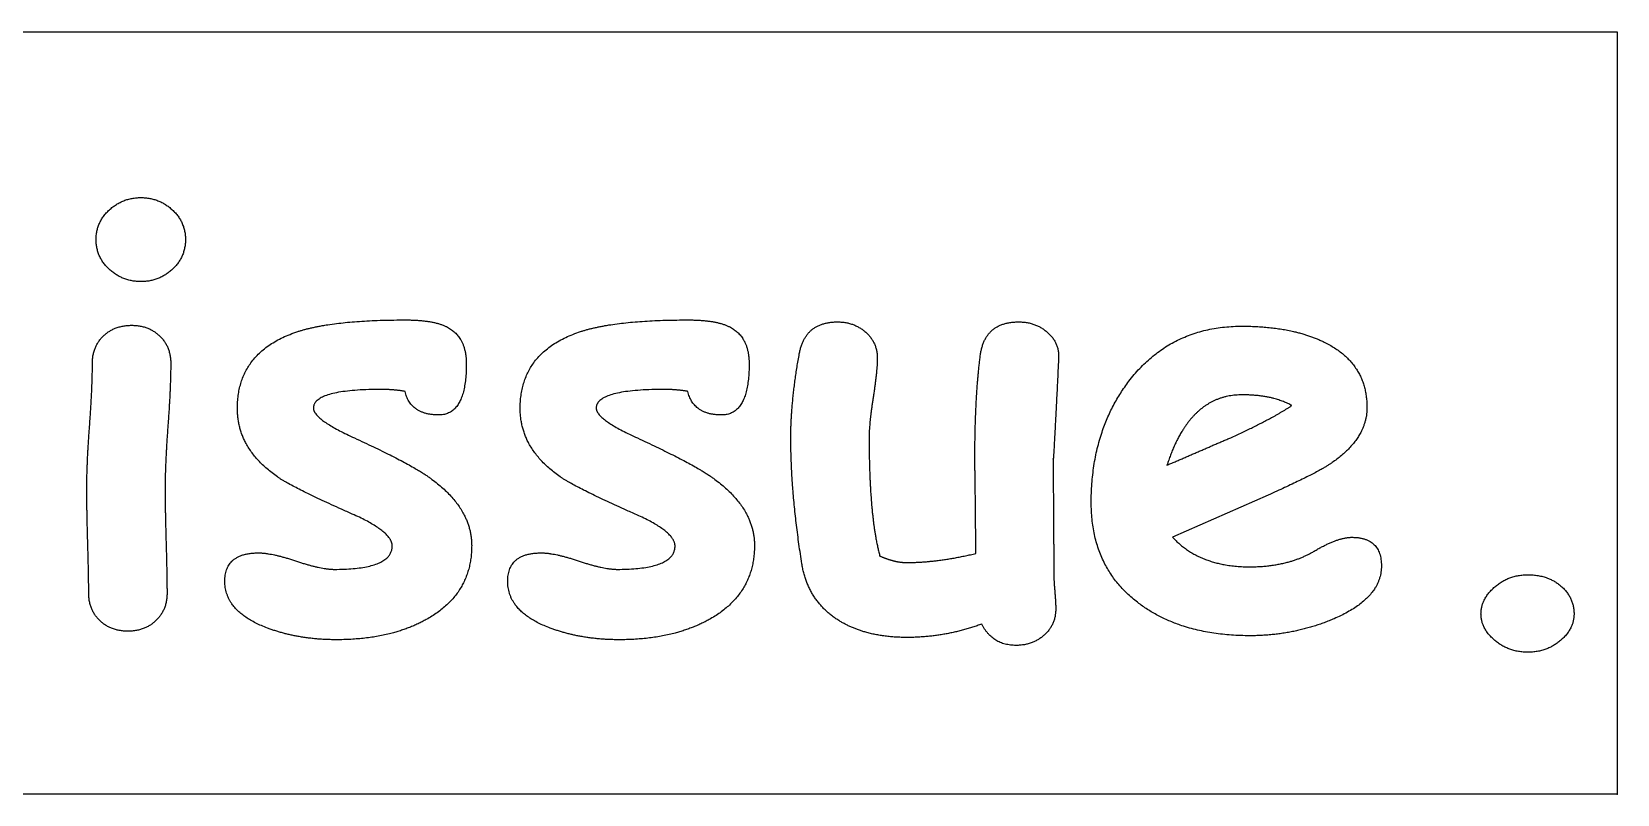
# Model space of a CAD drawing. Header units: millimetres. Extents: x -80 to 0, y -27 to 20.
# Drawn here: x -41.6 to 0, y 0 to 20 of the extents above; entities that cross this region are included whole.
import ezdxf

# ---------------------------------------------------------------- set-up
doc = ezdxf.new("R2010")
doc.units = ezdxf.units.MM
doc.layers.get('0').update_dxf_attribs({"linetype": 'CONTINUOUS'})

msp = doc.modelspace()

# ---------------------------------------------------------------- linework, layer by layer
msp.add_line((-9.158, 7.849), (-11.666, 6.74))
msp.add_lwpolyline([(0, 0), (-80, 0), (-80, 20), (0, 20)], close=True)
for points in [[(-39.561, 15.329), (-39.211, 15.649), (-38.735, 15.649)], [(-38.735, 15.649), (-38.258, 15.649), (-37.912, 15.329)], [(-39.911, 14.547), (-39.911, 15.009), (-39.561, 15.329)], [(-37.912, 15.329), (-37.566, 15.009), (-37.566, 14.547)], [(-39.561, 13.766), (-39.911, 14.086), (-39.911, 14.547)], [(-37.566, 14.547), (-37.566, 14.086), (-37.912, 13.766)], [(-38.735, 13.446), (-39.211, 13.446), (-39.561, 13.766)], [(-37.912, 13.766), (-38.258, 13.446), (-38.735, 13.446)], [(-39.717, 12.021), (-39.427, 12.3), (-38.98, 12.3)], [(-38.98, 12.3), (-38.534, 12.3), (-38.244, 12.021)], [(-36.204, 10.119), (-36.204, 11.615), (-34.619, 12.136)], [(-34.619, 12.136), (-33.689, 12.441), (-31.791, 12.441)], [(-31.791, 12.441), (-31.047, 12.441), (-30.689, 12.248)], [(-30.689, 12.248), (-30.198, 11.987), (-30.198, 11.288)], [(-28.784, 10.119), (-28.784, 11.615), (-27.199, 12.136)], [(-27.199, 12.136), (-26.269, 12.441), (-24.371, 12.441)], [(-24.371, 12.441), (-23.627, 12.441), (-23.269, 12.248)], [(-23.269, 12.248), (-22.778, 11.987), (-22.778, 11.288)], [(-21.461, 11.553), (-21.312, 12.389), (-20.456, 12.389)], [(-20.456, 12.389), (-20.024, 12.389), (-19.719, 12.119)], [(-19.719, 12.119), (-19.414, 11.85), (-19.414, 11.436)], [(-16.712, 11.503), (-16.601, 12.389), (-15.7, 12.389)], [(-15.7, 12.389), (-15.261, 12.389), (-14.949, 12.114)], [(-14.949, 12.114), (-14.636, 11.838), (-14.658, 11.422)], [(-12.813, 10.834), (-11.711, 12.277), (-9.843, 12.277)], [(-9.843, 12.277), (-8.548, 12.277), (-7.692, 11.861)], [(-40.007, 11.31), (-40.007, 11.742), (-39.717, 12.021)], [(-38.244, 12.021), (-37.953, 11.742), (-37.953, 11.31)], [(-7.692, 11.861), (-6.568, 11.31), (-6.568, 10.149)], [(-40.082, 9.65), (-40.007, 10.647), (-40.007, 11.31)], [(-37.953, 11.31), (-37.953, 10.647), (-38.028, 9.65)], [(-30.198, 11.288), (-30.198, 9.948), (-30.92, 9.948)], [(-22.778, 11.288), (-22.778, 9.948), (-23.5, 9.948)], [(-21.684, 9.354), (-21.684, 10.316), (-21.461, 11.553)], [(-19.414, 11.436), (-19.414, 11.111), (-19.522, 10.416)], [(-16.854, 8.869), (-16.854, 10.394), (-16.712, 11.503)], [(-14.658, 11.422), (-14.8, 8.586), (-14.8, 8.802)], [(-13.802, 7.648), (-13.802, 9.531), (-12.813, 10.834)], [(-32.416, 10.618), (-34.21, 10.618), (-34.21, 10.127)], [(-31.806, 10.566), (-32.104, 10.618), (-32.416, 10.618)], [(-30.92, 9.948), (-31.657, 9.948), (-31.806, 10.566)], [(-24.996, 10.618), (-26.79, 10.618), (-26.79, 10.127)], [(-24.386, 10.566), (-24.683, 10.618), (-24.996, 10.618)], [(-23.5, 9.948), (-24.237, 9.948), (-24.386, 10.566)], [(-19.522, 10.416), (-19.63, 9.721), (-19.63, 9.359)], [(-9.843, 10.476), (-10.535, 10.476), (-11.026, 10.015)], [(-8.541, 10.194), (-9.039, 10.476), (-9.843, 10.476)], [(-35.155, 8.325), (-36.204, 9.062), (-36.204, 10.119)], [(-34.21, 10.127), (-34.21, 9.836), (-33.131, 9.345)], [(-27.735, 8.325), (-28.784, 9.062), (-28.784, 10.119)], [(-26.79, 10.127), (-26.79, 9.836), (-25.71, 9.345)], [(-11.026, 10.015), (-11.518, 9.553), (-11.815, 8.631)], [(-10.141, 9.353), (-9.136, 9.806), (-8.541, 10.194)], [(-6.568, 10.149), (-6.568, 9.33), (-7.484, 8.698)], [(-40.156, 7.991), (-40.156, 8.653), (-40.082, 9.65)], [(-38.028, 9.65), (-38.102, 8.653), (-38.102, 7.991)], [(-33.131, 9.345), (-31.657, 8.668), (-31.136, 8.288)], [(-25.71, 9.345), (-24.237, 8.668), (-23.716, 8.288)], [(-21.394, 6.045), (-21.684, 7.896), (-21.684, 9.354)], [(-19.63, 9.359), (-19.63, 8.317), (-19.559, 7.537)], [(-11.815, 8.631), (-10.974, 8.995), (-10.141, 9.353)], [(-16.839, 7.618), (-16.854, 8.489), (-16.854, 8.869)], [(-14.8, 8.802), (-14.8, 8.303), (-14.792, 7.298)], [(-33.19, 7.35), (-34.723, 8.028), (-35.155, 8.325)], [(-25.77, 7.35), (-27.303, 8.028), (-27.735, 8.325)], [(-7.484, 8.698), (-7.901, 8.407), (-9.158, 7.849)], [(-40.13, 6.629), (-40.156, 7.566), (-40.156, 7.991)], [(-38.102, 7.991), (-38.102, 7.566), (-38.076, 6.629)], [(-31.136, 8.288), (-30.057, 7.507), (-30.057, 6.524)], [(-23.716, 8.288), (-22.637, 7.507), (-22.637, 6.524)], [(-19.559, 7.537), (-19.488, 6.758), (-19.347, 6.248)], [(-16.832, 6.316), (-16.832, 6.889), (-16.839, 7.618)], [(-12.552, 5.006), (-13.802, 5.944), (-13.802, 7.648)], [(-32.141, 6.509), (-32.141, 6.889), (-33.19, 7.35)], [(-24.721, 6.509), (-24.721, 6.889), (-25.77, 7.35)], [(-14.792, 7.298), (-14.785, 6.294), (-14.785, 5.795)], [(-11.666, 6.74), (-11.309, 6.353), (-10.803, 6.16)], [(-7.953, 6.376), (-7.335, 6.74), (-6.963, 6.74)], [(-6.963, 6.74), (-6.189, 6.74), (-6.189, 5.988)], [(-40.104, 5.267), (-40.104, 5.691), (-40.13, 6.629)], [(-38.076, 6.629), (-38.05, 5.691), (-38.05, 5.267)], [(-36.532, 5.587), (-36.532, 6.331), (-35.646, 6.331)], [(-35.646, 6.331), (-35.304, 6.331), (-34.656, 6.115)], [(-33.659, 5.899), (-32.148, 5.899), (-32.141, 6.509)], [(-30.057, 6.524), (-30.057, 5.244), (-31.248, 4.582)], [(-29.112, 5.587), (-29.112, 6.331), (-28.226, 6.331)], [(-28.226, 6.331), (-27.884, 6.331), (-27.236, 6.115)], [(-26.239, 5.899), (-24.728, 5.899), (-24.721, 6.509)], [(-22.637, 6.524), (-22.637, 5.244), (-23.827, 4.582)], [(-19.347, 6.248), (-19.161, 6.167), (-18.986, 6.122)], [(-18.647, 6.078), (-17.821, 6.078), (-16.832, 6.316)], [(-9.642, 5.966), (-8.645, 5.966), (-7.953, 6.376)], [(-34.656, 6.115), (-34.009, 5.899), (-33.659, 5.899)], [(-27.236, 6.115), (-26.589, 5.899), (-26.239, 5.899)], [(-20.426, 4.557), (-21.237, 5.068), (-21.394, 6.045)], [(-18.986, 6.122), (-18.811, 6.078), (-18.647, 6.078)], [(-10.803, 6.16), (-10.297, 5.966), (-9.642, 5.966)], [(-6.189, 5.988), (-6.189, 5.14), (-7.432, 4.604)], [(-35.415, 4.359), (-36.532, 4.775), (-36.532, 5.587)], [(-27.995, 4.359), (-29.112, 4.775), (-29.112, 5.587)], [(-14.785, 5.795), (-14.785, 5.639), (-14.759, 5.33)], [(-3.576, 4.731), (-3.576, 5.125), (-3.212, 5.441)], [(-3.212, 5.441), (-2.847, 5.758), (-2.348, 5.758)], [(-2.348, 5.758), (-1.82, 5.758), (-1.478, 5.46)], [(-1.478, 5.46), (-1.135, 5.162), (-1.135, 4.731)], [(-39.814, 4.556), (-40.104, 4.835), (-40.104, 5.267)], [(-38.05, 5.267), (-38.05, 4.835), (-38.34, 4.556)], [(-14.759, 5.33), (-14.733, 5.021), (-14.733, 4.865)], [(-9.642, 4.158), (-11.421, 4.158), (-12.552, 5.006)], [(-31.248, 4.582), (-32.208, 4.053), (-33.607, 4.053)], [(-23.827, 4.582), (-24.788, 4.053), (-26.187, 4.053)], [(-14.733, 4.865), (-14.733, 4.448), (-15.034, 4.176)], [(-7.432, 4.604), (-8.474, 4.158), (-9.642, 4.158)], [(-3.212, 4.035), (-3.576, 4.344), (-3.576, 4.731)], [(-1.135, 4.731), (-1.135, 4.336), (-1.493, 4.031)], [(-39.077, 4.277), (-39.524, 4.277), (-39.814, 4.556)], [(-38.34, 4.556), (-38.631, 4.277), (-39.077, 4.277)], [(-33.607, 4.053), (-34.597, 4.053), (-35.415, 4.359)], [(-26.187, 4.053), (-27.177, 4.053), (-27.995, 4.359)], [(-18.647, 4.113), (-19.704, 4.113), (-20.426, 4.557)], [(-16.675, 4.463), (-17.628, 4.113), (-18.647, 4.113)], [(-15.775, 3.905), (-16.392, 3.905), (-16.675, 4.463)], [(-15.034, 4.176), (-15.336, 3.905), (-15.775, 3.905)], [(-2.348, 3.726), (-2.847, 3.726), (-3.212, 4.035)], [(-1.493, 4.031), (-1.85, 3.726), (-2.348, 3.726)]]:
    msp.add_open_spline(points, degree=2)
msp.add_point((0, 0))

doc.saveas('drawing.dxf')
